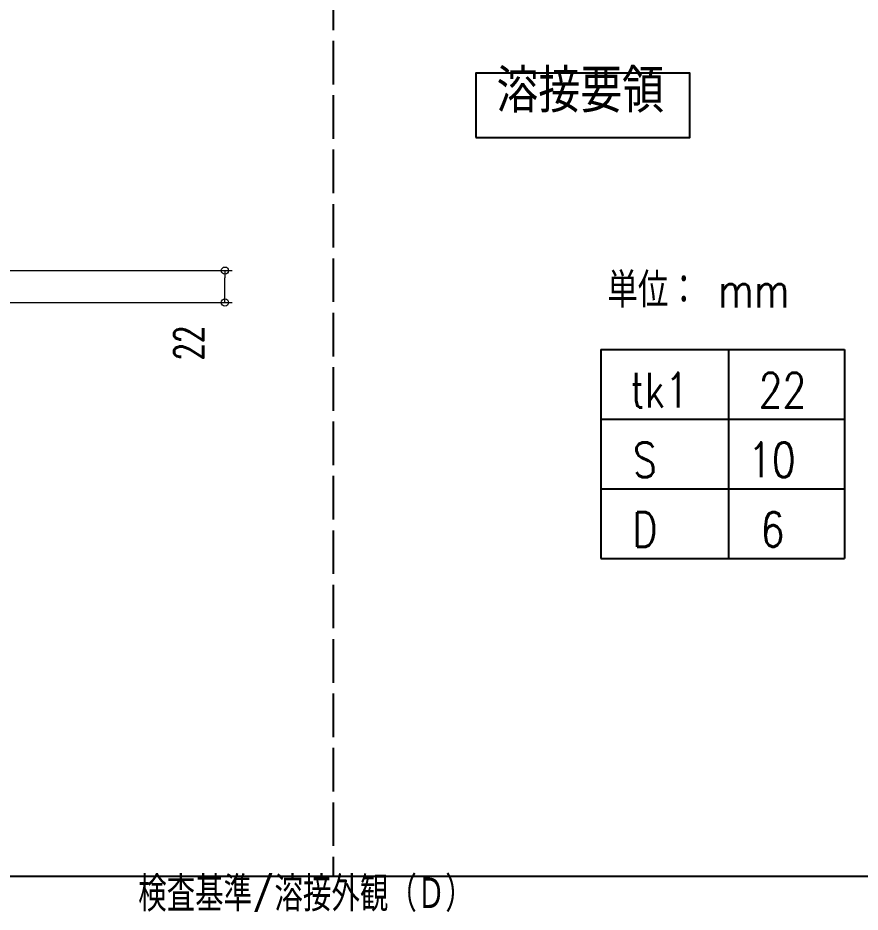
# Model space of a CAD drawing. Header units: millimetres. Extents: x 0 to 15432, y -11 to 7128.
# Drawn here: x 7624 to 8205, y 675 to 1292 of the extents above; entities that cross this region are included whole.
import ezdxf
from ezdxf.enums import TextEntityAlignment as Align

# ---------------------------------------------------------------- set-up
doc = ezdxf.new("R2010")
doc.units = ezdxf.units.MM
doc.header["$LTSCALE"] = 5
doc.linetypes.add('DASHED', pattern=[7.5, 6, -1.5])
doc.layers.get('0').update_dxf_attribs({"color": 255})
doc.layers.get('DEFPOINTS').update_dxf_attribs({"color": 9})
doc.layers.add('寸法', color=4, linetype='Continuous')
doc.layers.add('文字', color=7, linetype='Continuous')
doc.styles.add('04setumei', font='simplex.shx', dxfattribs={"width": 0.7, "height": 2.5, "bigfont": 'extfont2.shx'})
doc.styles.add('DLSTANDARD1', font='monotxt.shx', dxfattribs={"width": 0.6, "bigfont": 'extfont'})
doc.styles.add('KANJI', font='simplex.shx', dxfattribs={"width": 0.7, "bigfont": 'extfont2.shx'})
doc.dimstyles.new('S5', dxfattribs={"dimscale": 5, "dimtxt": 4, "dimasz": 1, "dimexe": 1, "dimexo": 1.5, "dimgap": 1, "dimtad": 1, "dimtxsty": 'KANJI', "dimblk": 'ORIGIN', "dimcen": 0, "dimclrd": 256, "dimclre": 256, "dimclrt": 256, "dimadec": 0, "dimazin": 0, "dimtfac": 1, "dimtmove": 2, "dimatfit": 2, "dimfxl": 1, "dimtolj": 2, "dimlwd": 5, "dimlwe": 5, "dimarcsym": 0})

# ---------------------------------------------------------------- blocks, each defined once
blk = doc.blocks.new('_Origin')
at = {"color": 0, "linetype": 'ByBlock', "lineweight": -2}
blk.add_line((0, 0), (-1, 0), dxfattribs=at)
blk.add_circle((0, 0), 0.5, dxfattribs=at)
blk = doc.blocks.new('*D675')
at = {"layer": 'DEFPOINTS', "color": 0}
for p in [(7601.14, 1117.58), (7767.26, 1117.58), (7601.14, 1095.58)]:
    blk.add_point(p, dxfattribs=at)
at = {"layer": '寸法', "lineweight": 5}
for p, q in [((7608.64, 1117.58), (7772.26, 1117.58)), ((7767.26, 1100.58), (7767.26, 1112.58)), ((7608.64, 1095.58), (7772.26, 1095.58))]:
    blk.add_line(p, q, dxfattribs=at)
at = {"layer": '寸法', "lineweight": 5, "xscale": 5, "yscale": 5, "zscale": 5}
for p, rotation in [((7767.26, 1117.58), 90), ((7767.26, 1095.58), 270)]:
    blk.add_blockref('_Origin', p, dxfattribs=dict(at, rotation=rotation))
at = {"layer": '寸法', "linetype": 'Continuous', "insert": (7742.26, 1067.71), "char_height": 20, "attachment_point": 5, "rotation": 90, "style": 'KANJI'}
blk.add_mtext('\\A2;22', dxfattribs=at)

msp = doc.modelspace()

# ---------------------------------------------------------------- linework, layer by layer
at = {"linetype": 'DASHED', "lineweight": -3}
msp.add_line((7841.799, 2176), (7841.799, 700), dxfattribs=at)
at = {"linetype": 'Continuous', "lineweight": -3}
msp.add_line((5420, 700), (8624, 700), dxfattribs=at)
at = {"layer": '寸法'}
for p, q in [((8026.504, 1063.14), (8026.504, 967.14)), ((8026.504, 1063.14), (8194.504, 1063.14)), ((8026.504, 1063.14), (8026.504, 919.14)), ((8114.504, 1063.14), (8114.504, 919.14)), ((8194.504, 1063.14), (8194.504, 919.14)), ((8026.504, 1015.14), (8194.504, 1015.14)), ((8026.504, 967.14), (8194.504, 967.14)), ((8026.504, 919.14), (8194.504, 919.14))]:
    msp.add_line(p, q, dxfattribs=at)
at = {"layer": '寸法', "linetype": 'Continuous'}
msp.add_lwpolyline([(7940.368, 1209.312), (8087.97, 1209.312), (8087.97, 1253.626), (7940.368, 1253.626)], close=True, dxfattribs=at)

# ---------------------------------------------------------------- texts
at = {"color": 0, "linetype": 'Continuous', "ltscale": 6, "style": 'DLSTANDARD1', "width": 0.875}
msp.add_text('溶接要領', height=30, dxfattribs=at).set_placement((7954.567, 1217.592), align=Align.BOTTOM_LEFT)
at = {"layer": '寸法', "style": '04setumei', "width": 0.8}
msp.add_text('単位： mm', height=24, dxfattribs=at).set_placement((8030.878, 1092.178))
for s, p in [('tk1', (8066.961, 1035.14)), ('22', (8151.761, 1035.14)), ('S', (8056.904, 987.14)), ('10', (8144.446, 987.14)), ('D', (8056.904, 939.14)), ('6', (8144.904, 939.14))]:
    msp.add_text(s, height=24, dxfattribs=at).set_placement(p, align=Align.MIDDLE)
at = {"layer": '文字', "color": 0, "linetype": 'Continuous', "ltscale": 6, "style": 'DLSTANDARD1', "width": 0.74375}
msp.add_text('検査基準/溶接外観（Ｄ）', height=24, dxfattribs=at).set_placement((7707.439, 668.574), align=Align.BOTTOM_LEFT)

# ---------------------------------------------------------------- dimensions: what is measured, and where the dimension line sits
at = {"layer": '寸法'}
dim = msp.add_linear_dim(base=(7767.262, 1117.585), p1=(7601.142, 1095.585), p2=(7601.142, 1117.585), angle=270, dimstyle='S5', dxfattribs=at)
dim.commit()
dim.dimension.update_dxf_attribs({"geometry": '*D675', "text_midpoint": (7742.262, 1067.706), "dimtype": 160})

doc.saveas('drawing.dxf')
